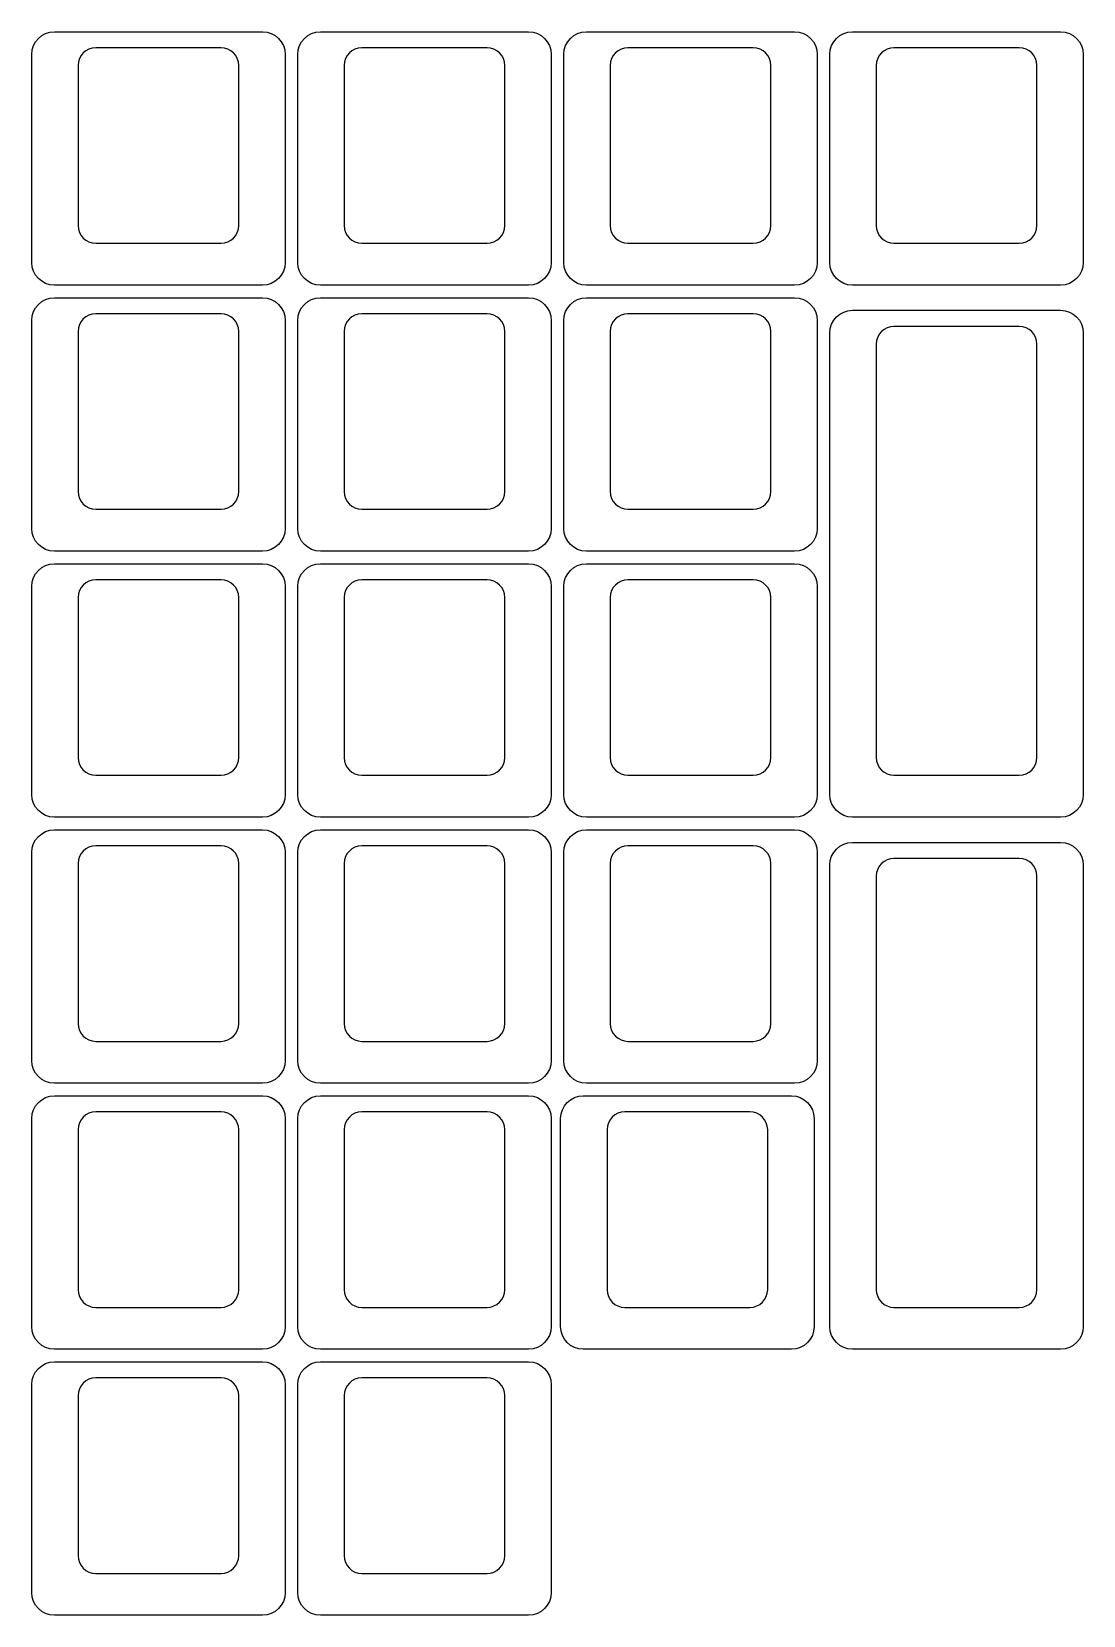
# Model space of a CAD drawing. Header units: millimetres. Extents: x -493 to 473, y -489 to 489.
# Drawn here: x 49.6 to 124.9, y -232.2 to -118.8 of the extents above; entities that cross this region are included whole.
import ezdxf

# ---------------------------------------------------------------- set-up
doc = ezdxf.new("R2010")
doc.units = ezdxf.units.MM
doc.header["$MEASUREMENT"] = 0
doc.layers.add('Layer 1', color=7, linetype='Continuous')

msp = doc.modelspace()

# ---------------------------------------------------------------- linework, layer by layer
at = {"layer": 'Layer 1', "color": 251}
for points in [[(51.207, -136.9895), (51.207, -136.9895), (66.1092, -136.9895), (66.1092, -136.9895), (66.1092, -136.9895), (67.0024, -136.9895), (67.7331, -136.2588), (67.7331, -135.3656), (67.7331, -135.3656), (67.7331, -135.3656), (67.7331, -120.4634), (67.7331, -120.4634), (67.7331, -120.4634), (67.7331, -119.5702), (67.0024, -118.8395), (66.1092, -118.8395), (66.1092, -118.8395), (66.1092, -118.8395), (51.207, -118.8395), (51.207, -118.8395), (51.207, -118.8395), (50.3138, -118.8395), (49.5831, -119.5702), (49.5831, -120.4634), (49.5831, -120.4634), (49.5831, -120.4634), (49.5831, -135.3656), (49.5831, -135.3656), (49.5831, -135.3656), (49.5831, -136.2588), (50.3138, -136.9895), (51.207, -136.9895)], [(70.257, -136.9895), (70.257, -136.9895), (85.1592, -136.9895), (85.1592, -136.9895), (85.1592, -136.9895), (86.0524, -136.9895), (86.7831, -136.2588), (86.7831, -135.3656), (86.7831, -135.3656), (86.7831, -135.3656), (86.7831, -120.4634), (86.7831, -120.4634), (86.7831, -120.4634), (86.7831, -119.5702), (86.0524, -118.8395), (85.1592, -118.8395), (85.1592, -118.8395), (85.1592, -118.8395), (70.257, -118.8395), (70.257, -118.8395), (70.257, -118.8395), (69.3638, -118.8395), (68.6331, -119.5702), (68.6331, -120.4634), (68.6331, -120.4634), (68.6331, -120.4634), (68.6331, -135.3656), (68.6331, -135.3656), (68.6331, -135.3656), (68.6331, -136.2588), (69.3638, -136.9895), (70.257, -136.9895)], [(89.307, -136.9895), (89.307, -136.9895), (104.2092, -136.9895), (104.2092, -136.9895), (104.2092, -136.9895), (105.1024, -136.9895), (105.8331, -136.2588), (105.8331, -135.3656), (105.8331, -135.3656), (105.8331, -135.3656), (105.8331, -120.4634), (105.8331, -120.4634), (105.8331, -120.4634), (105.8331, -119.5702), (105.1024, -118.8395), (104.2092, -118.8395), (104.2092, -118.8395), (104.2092, -118.8395), (89.307, -118.8395), (89.307, -118.8395), (89.307, -118.8395), (88.4138, -118.8395), (87.6831, -119.5702), (87.6831, -120.4634), (87.6831, -120.4634), (87.6831, -120.4634), (87.6831, -135.3656), (87.6831, -135.3656), (87.6831, -135.3656), (87.6831, -136.2588), (88.4138, -136.9895), (89.307, -136.9895)], [(108.357, -136.9895), (108.357, -136.9895), (123.2592, -136.9895), (123.2592, -136.9895), (123.2592, -136.9895), (124.1524, -136.9895), (124.8831, -136.2588), (124.8831, -135.3656), (124.8831, -135.3656), (124.8831, -135.3656), (124.8831, -120.4634), (124.8831, -120.4634), (124.8831, -120.4634), (124.8831, -119.5702), (124.1524, -118.8395), (123.2592, -118.8395), (123.2592, -118.8395), (123.2592, -118.8395), (108.357, -118.8395), (108.357, -118.8395), (108.357, -118.8395), (107.4638, -118.8395), (106.7331, -119.5702), (106.7331, -120.4634), (106.7331, -120.4634), (106.7331, -120.4634), (106.7331, -135.3656), (106.7331, -135.3656), (106.7331, -135.3656), (106.7331, -136.2588), (107.4638, -136.9895), (108.357, -136.9895)], [(54.175, -119.9895), (54.175, -119.9895), (63.1412, -119.9895), (63.1412, -119.9895), (63.1412, -119.9895), (63.8381, -119.9895), (64.4081, -120.5595), (64.4081, -121.2563), (64.4081, -121.2563), (64.4081, -121.2563), (64.4081, -132.7226), (64.4081, -132.7226), (64.4081, -132.7226), (64.4081, -133.4194), (63.8381, -133.9895), (63.1412, -133.9895), (63.1412, -133.9895), (63.1412, -133.9895), (54.175, -133.9895), (54.175, -133.9895), (54.175, -133.9895), (53.4781, -133.9895), (52.9081, -133.4194), (52.9081, -132.7226), (52.9081, -132.7226), (52.9081, -132.7226), (52.9081, -121.2563), (52.9081, -121.2563), (52.9081, -121.2563), (52.9081, -120.5595), (53.4781, -119.9895), (54.175, -119.9895)], [(73.225, -119.9895), (73.225, -119.9895), (82.1912, -119.9895), (82.1912, -119.9895), (82.1912, -119.9895), (82.8881, -119.9895), (83.4581, -120.5595), (83.4581, -121.2563), (83.4581, -121.2563), (83.4581, -121.2563), (83.4581, -132.7226), (83.4581, -132.7226), (83.4581, -132.7226), (83.4581, -133.4194), (82.8881, -133.9895), (82.1912, -133.9895), (82.1912, -133.9895), (82.1912, -133.9895), (73.225, -133.9895), (73.225, -133.9895), (73.225, -133.9895), (72.5281, -133.9895), (71.9581, -133.4194), (71.9581, -132.7226), (71.9581, -132.7226), (71.9581, -132.7226), (71.9581, -121.2563), (71.9581, -121.2563), (71.9581, -121.2563), (71.9581, -120.5595), (72.5281, -119.9895), (73.225, -119.9895)], [(92.275, -119.9895), (92.275, -119.9895), (101.2412, -119.9895), (101.2412, -119.9895), (101.2412, -119.9895), (101.9381, -119.9895), (102.5081, -120.5595), (102.5081, -121.2563), (102.5081, -121.2563), (102.5081, -121.2563), (102.5081, -132.7226), (102.5081, -132.7226), (102.5081, -132.7226), (102.5081, -133.4194), (101.9381, -133.9895), (101.2412, -133.9895), (101.2412, -133.9895), (101.2412, -133.9895), (92.275, -133.9895), (92.275, -133.9895), (92.275, -133.9895), (91.5781, -133.9895), (91.0081, -133.4194), (91.0081, -132.7226), (91.0081, -132.7226), (91.0081, -132.7226), (91.0081, -121.2563), (91.0081, -121.2563), (91.0081, -121.2563), (91.0081, -120.5595), (91.5781, -119.9895), (92.275, -119.9895)], [(111.325, -119.9895), (111.325, -119.9895), (120.2912, -119.9895), (120.2912, -119.9895), (120.2912, -119.9895), (120.9881, -119.9895), (121.5581, -120.5595), (121.5581, -121.2563), (121.5581, -121.2563), (121.5581, -121.2563), (121.5581, -132.7226), (121.5581, -132.7226), (121.5581, -132.7226), (121.5581, -133.4194), (120.9881, -133.9895), (120.2912, -133.9895), (120.2912, -133.9895), (120.2912, -133.9895), (111.325, -133.9895), (111.325, -133.9895), (111.325, -133.9895), (110.6281, -133.9895), (110.0581, -133.4194), (110.0581, -132.7226), (110.0581, -132.7226), (110.0581, -132.7226), (110.0581, -121.2563), (110.0581, -121.2563), (110.0581, -121.2563), (110.0581, -120.5595), (110.6281, -119.9895), (111.325, -119.9895)], [(124.8832, -173.4656), (124.8832, -173.4656), (124.8832, -140.4134), (124.8832, -140.4134), (124.8832, -140.4134), (124.8832, -139.5202), (124.1525, -138.7895), (123.2593, -138.7895), (123.2593, -138.7895), (123.2593, -138.7895), (108.3571, -138.7895), (108.3571, -138.7895), (108.3571, -138.7895), (107.4639, -138.7895), (106.7332, -139.5202), (106.7332, -140.4134), (106.7332, -140.4134), (106.7332, -140.4134), (106.7332, -173.4656), (106.7332, -173.4656), (106.7332, -173.4656), (106.7332, -174.3588), (107.4639, -175.0895), (108.3571, -175.0895), (108.3571, -175.0895), (108.3571, -175.0895), (123.2593, -175.0895), (123.2593, -175.0895), (123.2593, -175.0895), (124.1525, -175.0895), (124.8832, -174.3588), (124.8832, -173.4656)], [(110.0582, -170.8227), (110.0582, -170.8227), (110.0582, -141.2062), (110.0582, -141.2062), (110.0582, -141.2062), (110.0582, -140.5095), (110.6283, -139.9394), (111.3251, -139.9394), (111.3251, -139.9394), (111.3251, -139.9394), (120.2912, -139.9394), (120.2912, -139.9394), (120.2912, -139.9394), (120.988, -139.9394), (121.5582, -140.5095), (121.5582, -141.2062), (121.5582, -141.2062), (121.5582, -141.2062), (121.5582, -170.8227), (121.5582, -170.8227), (121.5582, -170.8227), (121.5582, -171.5194), (120.988, -172.0894), (120.2912, -172.0894), (120.2912, -172.0894), (120.2912, -172.0894), (111.3251, -172.0894), (111.3251, -172.0894), (111.3251, -172.0894), (110.6283, -172.0894), (110.0582, -171.5194), (110.0582, -170.8227)], [(124.8832, -211.5655), (124.8832, -211.5655), (124.8832, -178.5133), (124.8832, -178.5133), (124.8832, -178.5133), (124.8832, -177.6201), (124.1525, -176.8894), (123.2593, -176.8894), (123.2593, -176.8894), (123.2593, -176.8894), (108.3571, -176.8894), (108.3571, -176.8894), (108.3571, -176.8894), (107.4639, -176.8894), (106.7332, -177.6201), (106.7332, -178.5133), (106.7332, -178.5133), (106.7332, -178.5133), (106.7332, -211.5655), (106.7332, -211.5655), (106.7332, -211.5655), (106.7332, -212.4587), (107.4639, -213.1894), (108.3571, -213.1894), (108.3571, -213.1894), (108.3571, -213.1894), (123.2593, -213.1894), (123.2593, -213.1894), (123.2593, -213.1894), (124.1525, -213.1894), (124.8832, -212.4587), (124.8832, -211.5655)], [(110.0582, -208.9226), (110.0582, -208.9226), (110.0582, -179.3061), (110.0582, -179.3061), (110.0582, -179.3061), (110.0582, -178.6094), (110.6283, -178.0393), (111.3251, -178.0393), (111.3251, -178.0393), (111.3251, -178.0393), (120.2912, -178.0393), (120.2912, -178.0393), (120.2912, -178.0393), (120.988, -178.0393), (121.5582, -178.6094), (121.5582, -179.3061), (121.5582, -179.3061), (121.5582, -179.3061), (121.5582, -208.9226), (121.5582, -208.9226), (121.5582, -208.9226), (121.5582, -209.6193), (120.988, -210.1893), (120.2912, -210.1893), (120.2912, -210.1893), (120.2912, -210.1893), (111.3251, -210.1893), (111.3251, -210.1893), (111.3251, -210.1893), (110.6283, -210.1893), (110.0582, -209.6193), (110.0582, -208.9226)]]:
    msp.add_open_spline(points, degree=3, knots=[0, 0, 0, 0, 0.11111111, 0.11111111, 0.11111111, 0.11111111, 0.22222222, 0.22222222, 0.22222222, 0.22222222, 0.33333333, 0.33333333, 0.33333333, 0.33333333, 0.44444444, 0.44444444, 0.44444444, 0.44444444, 0.55555556, 0.55555556, 0.55555556, 0.55555556, 0.66666667, 0.66666667, 0.66666667, 0.66666667, 0.77777778, 0.77777778, 0.77777778, 0.77777778, 1, 1, 1, 1], dxfattribs=at)
at = {"layer": 'Layer 1', "color": 169}
for points in [[(51.207, -156.0395), (51.207, -156.0395), (66.1092, -156.0395), (66.1092, -156.0395), (66.1092, -156.0395), (67.0024, -156.0395), (67.7331, -155.3088), (67.7331, -154.4156), (67.7331, -154.4156), (67.7331, -154.4156), (67.7331, -139.5134), (67.7331, -139.5134), (67.7331, -139.5134), (67.7331, -138.6202), (67.0024, -137.8895), (66.1092, -137.8895), (66.1092, -137.8895), (66.1092, -137.8895), (51.207, -137.8895), (51.207, -137.8895), (51.207, -137.8895), (50.3138, -137.8895), (49.5831, -138.6202), (49.5831, -139.5134), (49.5831, -139.5134), (49.5831, -139.5134), (49.5831, -154.4156), (49.5831, -154.4156), (49.5831, -154.4156), (49.5831, -155.3088), (50.3138, -156.0395), (51.207, -156.0395)], [(70.257, -156.0395), (70.257, -156.0395), (85.1592, -156.0395), (85.1592, -156.0395), (85.1592, -156.0395), (86.0524, -156.0395), (86.7831, -155.3088), (86.7831, -154.4156), (86.7831, -154.4156), (86.7831, -154.4156), (86.7831, -139.5134), (86.7831, -139.5134), (86.7831, -139.5134), (86.7831, -138.6202), (86.0524, -137.8895), (85.1592, -137.8895), (85.1592, -137.8895), (85.1592, -137.8895), (70.257, -137.8895), (70.257, -137.8895), (70.257, -137.8895), (69.3638, -137.8895), (68.6331, -138.6202), (68.6331, -139.5134), (68.6331, -139.5134), (68.6331, -139.5134), (68.6331, -154.4156), (68.6331, -154.4156), (68.6331, -154.4156), (68.6331, -155.3088), (69.3638, -156.0395), (70.257, -156.0395)], [(89.307, -156.0395), (89.307, -156.0395), (104.2092, -156.0395), (104.2092, -156.0395), (104.2092, -156.0395), (105.1024, -156.0395), (105.8331, -155.3088), (105.8331, -154.4156), (105.8331, -154.4156), (105.8331, -154.4156), (105.8331, -139.5134), (105.8331, -139.5134), (105.8331, -139.5134), (105.8331, -138.6202), (105.1024, -137.8895), (104.2092, -137.8895), (104.2092, -137.8895), (104.2092, -137.8895), (89.307, -137.8895), (89.307, -137.8895), (89.307, -137.8895), (88.4138, -137.8895), (87.6831, -138.6202), (87.6831, -139.5134), (87.6831, -139.5134), (87.6831, -139.5134), (87.6831, -154.4156), (87.6831, -154.4156), (87.6831, -154.4156), (87.6831, -155.3088), (88.4138, -156.0395), (89.307, -156.0395)], [(51.207, -175.0895), (51.207, -175.0895), (66.1092, -175.0895), (66.1092, -175.0895), (66.1092, -175.0895), (67.0024, -175.0895), (67.7331, -174.3588), (67.7331, -173.4656), (67.7331, -173.4656), (67.7331, -173.4656), (67.7331, -158.5634), (67.7331, -158.5634), (67.7331, -158.5634), (67.7331, -157.6702), (67.0024, -156.9395), (66.1092, -156.9395), (66.1092, -156.9395), (66.1092, -156.9395), (51.207, -156.9395), (51.207, -156.9395), (51.207, -156.9395), (50.3138, -156.9395), (49.5831, -157.6702), (49.5831, -158.5634), (49.5831, -158.5634), (49.5831, -158.5634), (49.5831, -173.4656), (49.5831, -173.4656), (49.5831, -173.4656), (49.5831, -174.3588), (50.3138, -175.0895), (51.207, -175.0895)], [(70.257, -175.0895), (70.257, -175.0895), (85.1592, -175.0895), (85.1592, -175.0895), (85.1592, -175.0895), (86.0524, -175.0895), (86.7831, -174.3588), (86.7831, -173.4656), (86.7831, -173.4656), (86.7831, -173.4656), (86.7831, -158.5634), (86.7831, -158.5634), (86.7831, -158.5634), (86.7831, -157.6702), (86.0524, -156.9395), (85.1592, -156.9395), (85.1592, -156.9395), (85.1592, -156.9395), (70.257, -156.9395), (70.257, -156.9395), (70.257, -156.9395), (69.3638, -156.9395), (68.6331, -157.6702), (68.6331, -158.5634), (68.6331, -158.5634), (68.6331, -158.5634), (68.6331, -173.4656), (68.6331, -173.4656), (68.6331, -173.4656), (68.6331, -174.3588), (69.3638, -175.0895), (70.257, -175.0895)], [(89.307, -175.0895), (89.307, -175.0895), (104.2092, -175.0895), (104.2092, -175.0895), (104.2092, -175.0895), (105.1024, -175.0895), (105.8331, -174.3588), (105.8331, -173.4656), (105.8331, -173.4656), (105.8331, -173.4656), (105.8331, -158.5634), (105.8331, -158.5634), (105.8331, -158.5634), (105.8331, -157.6702), (105.1024, -156.9395), (104.2092, -156.9395), (104.2092, -156.9395), (104.2092, -156.9395), (89.307, -156.9395), (89.307, -156.9395), (89.307, -156.9395), (88.4138, -156.9395), (87.6831, -157.6702), (87.6831, -158.5634), (87.6831, -158.5634), (87.6831, -158.5634), (87.6831, -173.4656), (87.6831, -173.4656), (87.6831, -173.4656), (87.6831, -174.3588), (88.4138, -175.0895), (89.307, -175.0895)], [(51.207, -194.1395), (51.207, -194.1395), (66.1092, -194.1395), (66.1092, -194.1395), (66.1092, -194.1395), (67.0024, -194.1395), (67.7331, -193.4088), (67.7331, -192.5156), (67.7331, -192.5156), (67.7331, -192.5156), (67.7331, -177.6134), (67.7331, -177.6134), (67.7331, -177.6134), (67.7331, -176.7202), (67.0024, -175.9895), (66.1092, -175.9895), (66.1092, -175.9895), (66.1092, -175.9895), (51.207, -175.9895), (51.207, -175.9895), (51.207, -175.9895), (50.3138, -175.9895), (49.5831, -176.7202), (49.5831, -177.6134), (49.5831, -177.6134), (49.5831, -177.6134), (49.5831, -192.5156), (49.5831, -192.5156), (49.5831, -192.5156), (49.5831, -193.4088), (50.3138, -194.1395), (51.207, -194.1395)], [(70.257, -194.1395), (70.257, -194.1395), (85.1592, -194.1395), (85.1592, -194.1395), (85.1592, -194.1395), (86.0524, -194.1395), (86.7831, -193.4088), (86.7831, -192.5156), (86.7831, -192.5156), (86.7831, -192.5156), (86.7831, -177.6134), (86.7831, -177.6134), (86.7831, -177.6134), (86.7831, -176.7202), (86.0524, -175.9895), (85.1592, -175.9895), (85.1592, -175.9895), (85.1592, -175.9895), (70.257, -175.9895), (70.257, -175.9895), (70.257, -175.9895), (69.3638, -175.9895), (68.6331, -176.7202), (68.6331, -177.6134), (68.6331, -177.6134), (68.6331, -177.6134), (68.6331, -192.5156), (68.6331, -192.5156), (68.6331, -192.5156), (68.6331, -193.4088), (69.3638, -194.1395), (70.257, -194.1395)], [(89.307, -194.1395), (89.307, -194.1395), (104.2092, -194.1395), (104.2092, -194.1395), (104.2092, -194.1395), (105.1024, -194.1395), (105.8331, -193.4088), (105.8331, -192.5156), (105.8331, -192.5156), (105.8331, -192.5156), (105.8331, -177.6134), (105.8331, -177.6134), (105.8331, -177.6134), (105.8331, -176.7202), (105.1024, -175.9895), (104.2092, -175.9895), (104.2092, -175.9895), (104.2092, -175.9895), (89.307, -175.9895), (89.307, -175.9895), (89.307, -175.9895), (88.4138, -175.9895), (87.6831, -176.7202), (87.6831, -177.6134), (87.6831, -177.6134), (87.6831, -177.6134), (87.6831, -192.5156), (87.6831, -192.5156), (87.6831, -192.5156), (87.6831, -193.4088), (88.4138, -194.1395), (89.307, -194.1395)], [(51.207, -213.1895), (51.207, -213.1895), (66.1092, -213.1895), (66.1092, -213.1895), (66.1092, -213.1895), (67.0024, -213.1895), (67.7331, -212.4588), (67.7331, -211.5656), (67.7331, -211.5656), (67.7331, -211.5656), (67.7331, -196.6634), (67.7331, -196.6634), (67.7331, -196.6634), (67.7331, -195.7702), (67.0024, -195.0395), (66.1092, -195.0395), (66.1092, -195.0395), (66.1092, -195.0395), (51.207, -195.0395), (51.207, -195.0395), (51.207, -195.0395), (50.3138, -195.0395), (49.5831, -195.7702), (49.5831, -196.6634), (49.5831, -196.6634), (49.5831, -196.6634), (49.5831, -211.5656), (49.5831, -211.5656), (49.5831, -211.5656), (49.5831, -212.4588), (50.3138, -213.1895), (51.207, -213.1895)], [(70.257, -213.1895), (70.257, -213.1895), (85.1592, -213.1895), (85.1592, -213.1895), (85.1592, -213.1895), (86.0524, -213.1895), (86.7831, -212.4588), (86.7831, -211.5656), (86.7831, -211.5656), (86.7831, -211.5656), (86.7831, -196.6634), (86.7831, -196.6634), (86.7831, -196.6634), (86.7831, -195.7702), (86.0524, -195.0395), (85.1592, -195.0395), (85.1592, -195.0395), (85.1592, -195.0395), (70.257, -195.0395), (70.257, -195.0395), (70.257, -195.0395), (69.3638, -195.0395), (68.6331, -195.7702), (68.6331, -196.6634), (68.6331, -196.6634), (68.6331, -196.6634), (68.6331, -211.5656), (68.6331, -211.5656), (68.6331, -211.5656), (68.6331, -212.4588), (69.3638, -213.1895), (70.257, -213.1895)], [(89.0821, -213.1895), (89.0821, -213.1895), (103.9843, -213.1895), (103.9843, -213.1895), (103.9843, -213.1895), (104.8775, -213.1895), (105.6082, -212.4588), (105.6082, -211.5656), (105.6082, -211.5656), (105.6082, -211.5656), (105.6082, -196.6634), (105.6082, -196.6634), (105.6082, -196.6634), (105.6082, -195.7702), (104.8775, -195.0395), (103.9843, -195.0395), (103.9843, -195.0395), (103.9843, -195.0395), (89.0821, -195.0395), (89.0821, -195.0395), (89.0821, -195.0395), (88.1889, -195.0395), (87.4582, -195.7702), (87.4582, -196.6634), (87.4582, -196.6634), (87.4582, -196.6634), (87.4582, -211.5656), (87.4582, -211.5656), (87.4582, -211.5656), (87.4582, -212.4588), (88.1889, -213.1895), (89.0821, -213.1895)], [(51.207, -232.2395), (51.207, -232.2395), (66.1092, -232.2395), (66.1092, -232.2395), (66.1092, -232.2395), (67.0024, -232.2395), (67.7331, -231.5088), (67.7331, -230.6156), (67.7331, -230.6156), (67.7331, -230.6156), (67.7331, -215.7134), (67.7331, -215.7134), (67.7331, -215.7134), (67.7331, -214.8202), (67.0024, -214.0895), (66.1092, -214.0895), (66.1092, -214.0895), (66.1092, -214.0895), (51.207, -214.0895), (51.207, -214.0895), (51.207, -214.0895), (50.3138, -214.0895), (49.5831, -214.8202), (49.5831, -215.7134), (49.5831, -215.7134), (49.5831, -215.7134), (49.5831, -230.6156), (49.5831, -230.6156), (49.5831, -230.6156), (49.5831, -231.5088), (50.3138, -232.2395), (51.207, -232.2395)], [(70.257, -232.2395), (70.257, -232.2395), (85.1592, -232.2395), (85.1592, -232.2395), (85.1592, -232.2395), (86.0524, -232.2395), (86.7831, -231.5088), (86.7831, -230.6156), (86.7831, -230.6156), (86.7831, -230.6156), (86.7831, -215.7134), (86.7831, -215.7134), (86.7831, -215.7134), (86.7831, -214.8202), (86.0524, -214.0895), (85.1592, -214.0895), (85.1592, -214.0895), (85.1592, -214.0895), (70.257, -214.0895), (70.257, -214.0895), (70.257, -214.0895), (69.3638, -214.0895), (68.6331, -214.8202), (68.6331, -215.7134), (68.6331, -215.7134), (68.6331, -215.7134), (68.6331, -230.6156), (68.6331, -230.6156), (68.6331, -230.6156), (68.6331, -231.5088), (69.3638, -232.2395), (70.257, -232.2395)]]:
    msp.add_open_spline(points, degree=3, knots=[0, 0, 0, 0, 0.11111111, 0.11111111, 0.11111111, 0.11111111, 0.22222222, 0.22222222, 0.22222222, 0.22222222, 0.33333333, 0.33333333, 0.33333333, 0.33333333, 0.44444444, 0.44444444, 0.44444444, 0.44444444, 0.55555556, 0.55555556, 0.55555556, 0.55555556, 0.66666667, 0.66666667, 0.66666667, 0.66666667, 0.77777778, 0.77777778, 0.77777778, 0.77777778, 1, 1, 1, 1], dxfattribs=at)
at = {"layer": 'Layer 1', "color": 159}
for points in [[(54.175, -139.0395), (54.175, -139.0395), (63.1412, -139.0395), (63.1412, -139.0395), (63.1412, -139.0395), (63.8381, -139.0395), (64.4081, -139.6095), (64.4081, -140.3063), (64.4081, -140.3063), (64.4081, -140.3063), (64.4081, -151.7726), (64.4081, -151.7726), (64.4081, -151.7726), (64.4081, -152.4694), (63.8381, -153.0395), (63.1412, -153.0395), (63.1412, -153.0395), (63.1412, -153.0395), (54.175, -153.0395), (54.175, -153.0395), (54.175, -153.0395), (53.4781, -153.0395), (52.9081, -152.4694), (52.9081, -151.7726), (52.9081, -151.7726), (52.9081, -151.7726), (52.9081, -140.3063), (52.9081, -140.3063), (52.9081, -140.3063), (52.9081, -139.6095), (53.4781, -139.0395), (54.175, -139.0395)], [(73.225, -139.0395), (73.225, -139.0395), (82.1912, -139.0395), (82.1912, -139.0395), (82.1912, -139.0395), (82.8881, -139.0395), (83.4581, -139.6095), (83.4581, -140.3063), (83.4581, -140.3063), (83.4581, -140.3063), (83.4581, -151.7726), (83.4581, -151.7726), (83.4581, -151.7726), (83.4581, -152.4694), (82.8881, -153.0395), (82.1912, -153.0395), (82.1912, -153.0395), (82.1912, -153.0395), (73.225, -153.0395), (73.225, -153.0395), (73.225, -153.0395), (72.5281, -153.0395), (71.9581, -152.4694), (71.9581, -151.7726), (71.9581, -151.7726), (71.9581, -151.7726), (71.9581, -140.3063), (71.9581, -140.3063), (71.9581, -140.3063), (71.9581, -139.6095), (72.5281, -139.0395), (73.225, -139.0395)], [(92.275, -139.0395), (92.275, -139.0395), (101.2412, -139.0395), (101.2412, -139.0395), (101.2412, -139.0395), (101.9381, -139.0395), (102.5081, -139.6095), (102.5081, -140.3063), (102.5081, -140.3063), (102.5081, -140.3063), (102.5081, -151.7726), (102.5081, -151.7726), (102.5081, -151.7726), (102.5081, -152.4694), (101.9381, -153.0395), (101.2412, -153.0395), (101.2412, -153.0395), (101.2412, -153.0395), (92.275, -153.0395), (92.275, -153.0395), (92.275, -153.0395), (91.5781, -153.0395), (91.0081, -152.4694), (91.0081, -151.7726), (91.0081, -151.7726), (91.0081, -151.7726), (91.0081, -140.3063), (91.0081, -140.3063), (91.0081, -140.3063), (91.0081, -139.6095), (91.5781, -139.0395), (92.275, -139.0395)], [(54.175, -158.0895), (54.175, -158.0895), (63.1412, -158.0895), (63.1412, -158.0895), (63.1412, -158.0895), (63.8381, -158.0895), (64.4081, -158.6595), (64.4081, -159.3563), (64.4081, -159.3563), (64.4081, -159.3563), (64.4081, -170.8226), (64.4081, -170.8226), (64.4081, -170.8226), (64.4081, -171.5194), (63.8381, -172.0895), (63.1412, -172.0895), (63.1412, -172.0895), (63.1412, -172.0895), (54.175, -172.0895), (54.175, -172.0895), (54.175, -172.0895), (53.4781, -172.0895), (52.9081, -171.5194), (52.9081, -170.8226), (52.9081, -170.8226), (52.9081, -170.8226), (52.9081, -159.3563), (52.9081, -159.3563), (52.9081, -159.3563), (52.9081, -158.6595), (53.4781, -158.0895), (54.175, -158.0895)], [(73.225, -158.0895), (73.225, -158.0895), (82.1912, -158.0895), (82.1912, -158.0895), (82.1912, -158.0895), (82.8881, -158.0895), (83.4581, -158.6595), (83.4581, -159.3563), (83.4581, -159.3563), (83.4581, -159.3563), (83.4581, -170.8226), (83.4581, -170.8226), (83.4581, -170.8226), (83.4581, -171.5194), (82.8881, -172.0895), (82.1912, -172.0895), (82.1912, -172.0895), (82.1912, -172.0895), (73.225, -172.0895), (73.225, -172.0895), (73.225, -172.0895), (72.5281, -172.0895), (71.9581, -171.5194), (71.9581, -170.8226), (71.9581, -170.8226), (71.9581, -170.8226), (71.9581, -159.3563), (71.9581, -159.3563), (71.9581, -159.3563), (71.9581, -158.6595), (72.5281, -158.0895), (73.225, -158.0895)], [(92.275, -158.0895), (92.275, -158.0895), (101.2412, -158.0895), (101.2412, -158.0895), (101.2412, -158.0895), (101.9381, -158.0895), (102.5081, -158.6595), (102.5081, -159.3563), (102.5081, -159.3563), (102.5081, -159.3563), (102.5081, -170.8226), (102.5081, -170.8226), (102.5081, -170.8226), (102.5081, -171.5194), (101.9381, -172.0895), (101.2412, -172.0895), (101.2412, -172.0895), (101.2412, -172.0895), (92.275, -172.0895), (92.275, -172.0895), (92.275, -172.0895), (91.5781, -172.0895), (91.0081, -171.5194), (91.0081, -170.8226), (91.0081, -170.8226), (91.0081, -170.8226), (91.0081, -159.3563), (91.0081, -159.3563), (91.0081, -159.3563), (91.0081, -158.6595), (91.5781, -158.0895), (92.275, -158.0895)], [(54.175, -177.1395), (54.175, -177.1395), (63.1412, -177.1395), (63.1412, -177.1395), (63.1412, -177.1395), (63.8381, -177.1395), (64.4081, -177.7095), (64.4081, -178.4063), (64.4081, -178.4063), (64.4081, -178.4063), (64.4081, -189.8726), (64.4081, -189.8726), (64.4081, -189.8726), (64.4081, -190.5694), (63.8381, -191.1395), (63.1412, -191.1395), (63.1412, -191.1395), (63.1412, -191.1395), (54.175, -191.1395), (54.175, -191.1395), (54.175, -191.1395), (53.4781, -191.1395), (52.9081, -190.5694), (52.9081, -189.8726), (52.9081, -189.8726), (52.9081, -189.8726), (52.9081, -178.4063), (52.9081, -178.4063), (52.9081, -178.4063), (52.9081, -177.7095), (53.4781, -177.1395), (54.175, -177.1395)], [(73.225, -177.1395), (73.225, -177.1395), (82.1912, -177.1395), (82.1912, -177.1395), (82.1912, -177.1395), (82.8881, -177.1395), (83.4581, -177.7095), (83.4581, -178.4063), (83.4581, -178.4063), (83.4581, -178.4063), (83.4581, -189.8726), (83.4581, -189.8726), (83.4581, -189.8726), (83.4581, -190.5694), (82.8881, -191.1395), (82.1912, -191.1395), (82.1912, -191.1395), (82.1912, -191.1395), (73.225, -191.1395), (73.225, -191.1395), (73.225, -191.1395), (72.5281, -191.1395), (71.9581, -190.5694), (71.9581, -189.8726), (71.9581, -189.8726), (71.9581, -189.8726), (71.9581, -178.4063), (71.9581, -178.4063), (71.9581, -178.4063), (71.9581, -177.7095), (72.5281, -177.1395), (73.225, -177.1395)], [(92.275, -177.1395), (92.275, -177.1395), (101.2412, -177.1395), (101.2412, -177.1395), (101.2412, -177.1395), (101.9381, -177.1395), (102.5081, -177.7095), (102.5081, -178.4063), (102.5081, -178.4063), (102.5081, -178.4063), (102.5081, -189.8726), (102.5081, -189.8726), (102.5081, -189.8726), (102.5081, -190.5694), (101.9381, -191.1395), (101.2412, -191.1395), (101.2412, -191.1395), (101.2412, -191.1395), (92.275, -191.1395), (92.275, -191.1395), (92.275, -191.1395), (91.5781, -191.1395), (91.0081, -190.5694), (91.0081, -189.8726), (91.0081, -189.8726), (91.0081, -189.8726), (91.0081, -178.4063), (91.0081, -178.4063), (91.0081, -178.4063), (91.0081, -177.7095), (91.5781, -177.1395), (92.275, -177.1395)], [(54.175, -196.1895), (54.175, -196.1895), (63.1412, -196.1895), (63.1412, -196.1895), (63.1412, -196.1895), (63.8381, -196.1895), (64.4081, -196.7595), (64.4081, -197.4563), (64.4081, -197.4563), (64.4081, -197.4563), (64.4081, -208.9226), (64.4081, -208.9226), (64.4081, -208.9226), (64.4081, -209.6194), (63.8381, -210.1895), (63.1412, -210.1895), (63.1412, -210.1895), (63.1412, -210.1895), (54.175, -210.1895), (54.175, -210.1895), (54.175, -210.1895), (53.4781, -210.1895), (52.9081, -209.6194), (52.9081, -208.9226), (52.9081, -208.9226), (52.9081, -208.9226), (52.9081, -197.4563), (52.9081, -197.4563), (52.9081, -197.4563), (52.9081, -196.7595), (53.4781, -196.1895), (54.175, -196.1895)], [(73.225, -196.1895), (73.225, -196.1895), (82.1912, -196.1895), (82.1912, -196.1895), (82.1912, -196.1895), (82.8881, -196.1895), (83.4581, -196.7595), (83.4581, -197.4563), (83.4581, -197.4563), (83.4581, -197.4563), (83.4581, -208.9226), (83.4581, -208.9226), (83.4581, -208.9226), (83.4581, -209.6194), (82.8881, -210.1895), (82.1912, -210.1895), (82.1912, -210.1895), (82.1912, -210.1895), (73.225, -210.1895), (73.225, -210.1895), (73.225, -210.1895), (72.5281, -210.1895), (71.9581, -209.6194), (71.9581, -208.9226), (71.9581, -208.9226), (71.9581, -208.9226), (71.9581, -197.4563), (71.9581, -197.4563), (71.9581, -197.4563), (71.9581, -196.7595), (72.5281, -196.1895), (73.225, -196.1895)], [(92.0501, -196.1895), (92.0501, -196.1895), (101.0163, -196.1895), (101.0163, -196.1895), (101.0163, -196.1895), (101.7132, -196.1895), (102.2832, -196.7595), (102.2832, -197.4563), (102.2832, -197.4563), (102.2832, -197.4563), (102.2832, -208.9226), (102.2832, -208.9226), (102.2832, -208.9226), (102.2832, -209.6194), (101.7132, -210.1895), (101.0163, -210.1895), (101.0163, -210.1895), (101.0163, -210.1895), (92.0501, -210.1895), (92.0501, -210.1895), (92.0501, -210.1895), (91.3532, -210.1895), (90.7832, -209.6194), (90.7832, -208.9226), (90.7832, -208.9226), (90.7832, -208.9226), (90.7832, -197.4563), (90.7832, -197.4563), (90.7832, -197.4563), (90.7832, -196.7595), (91.3532, -196.1895), (92.0501, -196.1895)], [(54.175, -215.2395), (54.175, -215.2395), (63.1412, -215.2395), (63.1412, -215.2395), (63.1412, -215.2395), (63.8381, -215.2395), (64.4081, -215.8095), (64.4081, -216.5063), (64.4081, -216.5063), (64.4081, -216.5063), (64.4081, -227.9726), (64.4081, -227.9726), (64.4081, -227.9726), (64.4081, -228.6694), (63.8381, -229.2395), (63.1412, -229.2395), (63.1412, -229.2395), (63.1412, -229.2395), (54.175, -229.2395), (54.175, -229.2395), (54.175, -229.2395), (53.4781, -229.2395), (52.9081, -228.6694), (52.9081, -227.9726), (52.9081, -227.9726), (52.9081, -227.9726), (52.9081, -216.5063), (52.9081, -216.5063), (52.9081, -216.5063), (52.9081, -215.8095), (53.4781, -215.2395), (54.175, -215.2395)], [(73.225, -215.2395), (73.225, -215.2395), (82.1912, -215.2395), (82.1912, -215.2395), (82.1912, -215.2395), (82.8881, -215.2395), (83.4581, -215.8095), (83.4581, -216.5063), (83.4581, -216.5063), (83.4581, -216.5063), (83.4581, -227.9726), (83.4581, -227.9726), (83.4581, -227.9726), (83.4581, -228.6694), (82.8881, -229.2395), (82.1912, -229.2395), (82.1912, -229.2395), (82.1912, -229.2395), (73.225, -229.2395), (73.225, -229.2395), (73.225, -229.2395), (72.5281, -229.2395), (71.9581, -228.6694), (71.9581, -227.9726), (71.9581, -227.9726), (71.9581, -227.9726), (71.9581, -216.5063), (71.9581, -216.5063), (71.9581, -216.5063), (71.9581, -215.8095), (72.5281, -215.2395), (73.225, -215.2395)]]:
    msp.add_open_spline(points, degree=3, knots=[0, 0, 0, 0, 0.11111111, 0.11111111, 0.11111111, 0.11111111, 0.22222222, 0.22222222, 0.22222222, 0.22222222, 0.33333333, 0.33333333, 0.33333333, 0.33333333, 0.44444444, 0.44444444, 0.44444444, 0.44444444, 0.55555556, 0.55555556, 0.55555556, 0.55555556, 0.66666667, 0.66666667, 0.66666667, 0.66666667, 0.77777778, 0.77777778, 0.77777778, 0.77777778, 1, 1, 1, 1], dxfattribs=at)

doc.saveas('drawing.dxf')
